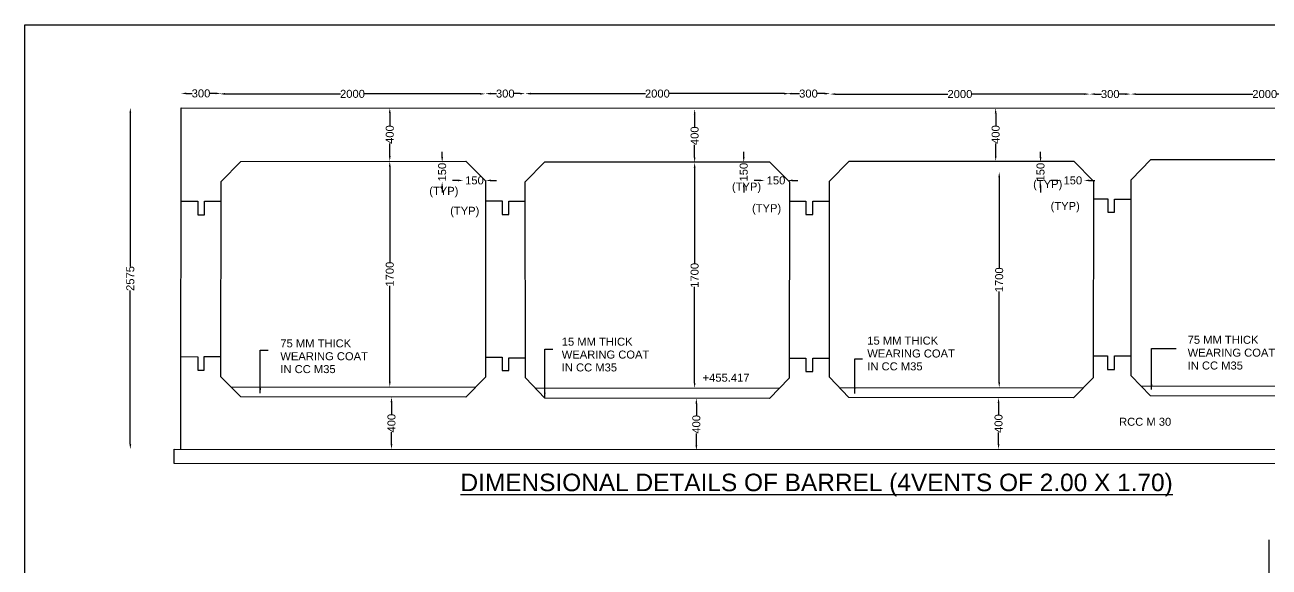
# Model space of a CAD drawing. Header units: millimetres. Extents: x 5124 to 5406002, y 2311 to 17238519.
# Drawn here: x 5211419 to 5220748, y 17194892 to 17198954 of the extents above; entities that cross this region are included whole.
import ezdxf

# ---------------------------------------------------------------- set-up
doc = ezdxf.new("R2010")
doc.units = ezdxf.units.MM
doc.header["$MEASUREMENT"] = 0
for name, color, linetype in [('DIMENSION', 7, 'Continuous'), ('DRAWING', 50, 'Continuous'), ('TEXT', 7, 'Continuous')]:
    doc.layers.add(name, color=color, linetype=linetype)
doc.styles.get("Standard").update_dxf_attribs({"font": 'arial.ttf', "height": 60})
doc.dimstyles.get("Standard").update_dxf_attribs({"dimtxt": 60, "dimasz": 40, "dimexe": 0.18, "dimexo": 0.0625, "dimgap": 0.09, "dimtad": 0, "dimdec": 0, "dimzin": 0, "dimdsep": 46, "dimtxsty": 'Standard', "dimcen": 0.09, "dimse1": 1, "dimse2": 1, "dimadec": 0, "dimazin": 0, "dimtfac": 1, "dimtdec": 0, "dimtofl": 0, "dimtmove": 0, "dimatfit": 3, "dimfxl": 1, "dimtolj": 1, "dimtzin": 0, "dimarcsym": 0})

# ---------------------------------------------------------------- blocks, each defined once
blk = doc.blocks.new('*D4')
at = {"layer": 'Defpoints', "color": 0, "transparency": 16777216}
for p in [(5212888.2, 17198440.2), (5212590.6, 17198333.1), (5212888.2, 17198333.1)]:
    blk.add_point(p, dxfattribs=at)
at = {"layer": 'DIMENSION', "color": 0, "lineweight": -2, "transparency": 16777216}
for p, q in [((5212630.6, 17198440.2), (5212673.1, 17198440.2)), ((5212848.2, 17198440.2), (5212805.6, 17198440.2))]:
    blk.add_line(p, q, dxfattribs=at)
at = {"layer": 'DIMENSION', "color": 0, "transparency": 16777216}
for points in [[(5212630.6, 17198446.9), (5212630.6, 17198433.6), (5212590.6, 17198440.2)], [(5212848.2, 17198446.9), (5212848.2, 17198433.6), (5212888.2, 17198440.2)]]:
    blk.add_solid(points, dxfattribs=at)
at = {"layer": 'DIMENSION', "color": 0, "transparency": 16777216, "insert": (5212739.4, 17198440.2), "char_height": 60, "attachment_point": 5}
blk.add_mtext('\\A1;300', dxfattribs=at)
blk = doc.blocks.new('*D5')
at = {"layer": 'Defpoints', "color": 0, "transparency": 16777216}
for p in [(5212879.4, 17198438.8), (5214870.5, 17198438.8), (5214870.5, 17198436.9)]:
    blk.add_point(p, dxfattribs=at)
at = {"layer": 'DIMENSION', "color": 0, "lineweight": -2, "transparency": 16777216}
for p, q in [((5212919.4, 17198436.9), (5213784.9, 17198436.9)), ((5214830.5, 17198436.9), (5213965, 17198436.9))]:
    blk.add_line(p, q, dxfattribs=at)
at = {"layer": 'DIMENSION', "color": 0, "transparency": 16777216}
for points in [[(5212919.4, 17198443.6), (5212919.4, 17198430.2), (5212879.4, 17198436.9)], [(5214830.5, 17198443.6), (5214830.5, 17198430.2), (5214870.5, 17198436.9)]]:
    blk.add_solid(points, dxfattribs=at)
at = {"layer": 'DIMENSION', "color": 0, "transparency": 16777216, "insert": (5213875, 17198436.9), "char_height": 60, "attachment_point": 5}
blk.add_mtext('\\A1;2000', dxfattribs=at)
blk = doc.blocks.new('*D6')
at = {"layer": 'Defpoints', "color": 0, "transparency": 16777216}
for p in [(5214870.5, 17198438.8), (5215170.7, 17198438.8), (5215170.7, 17198438.8)]:
    blk.add_point(p, dxfattribs=at)
at = {"layer": 'DIMENSION', "color": 0, "lineweight": -2, "transparency": 16777216}
for p, q in [((5214910.5, 17198438.8), (5214954.4, 17198438.8)), ((5215130.7, 17198438.8), (5215086.9, 17198438.8))]:
    blk.add_line(p, q, dxfattribs=at)
at = {"layer": 'DIMENSION', "color": 0, "transparency": 16777216}
for points in [[(5214910.5, 17198445.4), (5214910.5, 17198432.1), (5214870.5, 17198438.8)], [(5215130.7, 17198445.4), (5215130.7, 17198432.1), (5215170.7, 17198438.8)]]:
    blk.add_solid(points, dxfattribs=at)
at = {"layer": 'DIMENSION', "color": 0, "transparency": 16777216, "insert": (5215020.6, 17198438.8), "char_height": 60, "attachment_point": 5}
blk.add_mtext('\\A1;300', dxfattribs=at)
blk = doc.blocks.new('*D7')
at = {"layer": 'Defpoints', "color": 0, "transparency": 16777216}
for p in [(5215170.7, 17198438.8), (5217151.5, 17198438.8), (5217151.5, 17198438.8)]:
    blk.add_point(p, dxfattribs=at)
at = {"layer": 'DIMENSION', "color": 0, "lineweight": -2, "transparency": 16777216}
for p, q in [((5215210.7, 17198438.8), (5216071, 17198438.8)), ((5217111.5, 17198438.8), (5216251.2, 17198438.8))]:
    blk.add_line(p, q, dxfattribs=at)
at = {"layer": 'DIMENSION', "color": 0, "transparency": 16777216}
for points in [[(5215210.7, 17198445.4), (5215210.7, 17198432.1), (5215170.7, 17198438.8)], [(5217111.5, 17198445.4), (5217111.5, 17198432.1), (5217151.5, 17198438.8)]]:
    blk.add_solid(points, dxfattribs=at)
at = {"layer": 'DIMENSION', "color": 0, "transparency": 16777216, "insert": (5216161.1, 17198438.8), "char_height": 60, "attachment_point": 5}
blk.add_mtext('\\A1;2000', dxfattribs=at)
blk = doc.blocks.new('*D8')
at = {"layer": 'Defpoints', "color": 0, "transparency": 16777216}
for p in [(5217131.5, 17198442.1), (5217456.5, 17198442.1), (5217456.5, 17198438.8)]:
    blk.add_point(p, dxfattribs=at)
at = {"layer": 'DIMENSION', "color": 0, "lineweight": -2, "transparency": 16777216}
for p, q in [((5217171.5, 17198438.8), (5217227.7, 17198438.8)), ((5217416.5, 17198438.8), (5217360.2, 17198438.8))]:
    blk.add_line(p, q, dxfattribs=at)
at = {"layer": 'DIMENSION', "color": 0, "transparency": 16777216}
for points in [[(5217171.5, 17198445.4), (5217171.5, 17198432.1), (5217131.5, 17198438.8)], [(5217416.5, 17198445.4), (5217416.5, 17198432.1), (5217456.5, 17198438.8)]]:
    blk.add_solid(points, dxfattribs=at)
at = {"layer": 'DIMENSION', "color": 0, "transparency": 16777216, "insert": (5217294, 17198438.8), "char_height": 60, "attachment_point": 5}
blk.add_mtext('\\A1;300', dxfattribs=at)
blk = doc.blocks.new('*D9')
at = {"layer": 'Defpoints', "color": 0, "transparency": 16777216}
for p in [(5217456.5, 17198438.8), (5219402.3, 17198438.8), (5219402.3, 17198435.4)]:
    blk.add_point(p, dxfattribs=at)
at = {"layer": 'DIMENSION', "color": 0, "lineweight": -2, "transparency": 16777216}
for p, q in [((5217496.5, 17198435.4), (5218339.3, 17198435.4)), ((5219362.3, 17198435.4), (5218519.5, 17198435.4))]:
    blk.add_line(p, q, dxfattribs=at)
at = {"layer": 'DIMENSION', "color": 0, "transparency": 16777216}
for points in [[(5217496.5, 17198442.1), (5217496.5, 17198428.8), (5217456.5, 17198435.4)], [(5219362.3, 17198442.1), (5219362.3, 17198428.8), (5219402.3, 17198435.4)]]:
    blk.add_solid(points, dxfattribs=at)
at = {"layer": 'DIMENSION', "color": 0, "transparency": 16777216, "insert": (5218429.4, 17198435.4), "char_height": 60, "attachment_point": 5}
blk.add_mtext('\\A1;2000', dxfattribs=at)
blk = doc.blocks.new('*D10')
at = {"layer": 'Defpoints', "color": 0, "transparency": 16777216}
for p in [(5219402.3, 17198438.8), (5219710.4, 17198438.8), (5219710.4, 17198435.4)]:
    blk.add_point(p, dxfattribs=at)
at = {"layer": 'DIMENSION', "color": 0, "lineweight": -2, "transparency": 16777216}
for p, q in [((5219442.3, 17198435.4), (5219490.1, 17198435.4)), ((5219670.4, 17198435.4), (5219622.6, 17198435.4))]:
    blk.add_line(p, q, dxfattribs=at)
at = {"layer": 'DIMENSION', "color": 0, "transparency": 16777216}
for points in [[(5219442.3, 17198442.1), (5219442.3, 17198428.8), (5219402.3, 17198435.4)], [(5219670.4, 17198442.1), (5219670.4, 17198428.8), (5219710.4, 17198435.4)]]:
    blk.add_solid(points, dxfattribs=at)
at = {"layer": 'DIMENSION', "color": 0, "transparency": 16777216, "insert": (5219556.4, 17198435.4), "char_height": 60, "attachment_point": 5}
blk.add_mtext('\\A1;300', dxfattribs=at)
blk = doc.blocks.new('*D11')
at = {"layer": 'Defpoints', "color": 0, "transparency": 16777216}
for p in [(5219710.4, 17198438.8), (5221719.2, 17198438.8), (5221719.2, 17198435.4)]:
    blk.add_point(p, dxfattribs=at)
at = {"layer": 'DIMENSION', "color": 0, "lineweight": -2, "transparency": 16777216}
for p, q in [((5219750.4, 17198435.4), (5220624.8, 17198435.4)), ((5221679.2, 17198435.4), (5220804.9, 17198435.4))]:
    blk.add_line(p, q, dxfattribs=at)
at = {"layer": 'DIMENSION', "color": 0, "transparency": 16777216}
for points in [[(5219750.4, 17198442.1), (5219750.4, 17198428.8), (5219710.4, 17198435.4)], [(5221679.2, 17198442.1), (5221679.2, 17198428.8), (5221719.2, 17198435.4)]]:
    blk.add_solid(points, dxfattribs=at)
at = {"layer": 'DIMENSION', "color": 0, "transparency": 16777216, "insert": (5220714.8, 17198435.4), "char_height": 60, "attachment_point": 5}
blk.add_mtext('\\A1;2000', dxfattribs=at)
blk = doc.blocks.new('*D13')
at = {"layer": 'Defpoints', "color": 0, "transparency": 16777216}
for p in [(5212590.6, 17198333.1), (5212209.5, 17195775), (5212539, 17195775)]:
    blk.add_point(p, dxfattribs=at)
at = {"layer": 'DIMENSION', "color": 0, "lineweight": -2, "transparency": 16777216}
for p, q in [((5212209.5, 17198293.1), (5212209.5, 17197144.5)), ((5212209.5, 17195815), (5212209.5, 17196963.7))]:
    blk.add_line(p, q, dxfattribs=at)
at = {"layer": 'DIMENSION', "color": 0, "transparency": 16777216}
for points in [[(5212202.8, 17198293.1), (5212216.2, 17198293.1), (5212209.5, 17198333.1)], [(5212202.8, 17195815), (5212216.2, 17195815), (5212209.5, 17195775)]]:
    blk.add_solid(points, dxfattribs=at)
at = {"layer": 'DIMENSION', "color": 0, "transparency": 16777216, "insert": (5212209.5, 17197054.1), "char_height": 60, "attachment_point": 5, "rotation": 90}
blk.add_mtext('\\A1;2575', dxfattribs=at)
blk = doc.blocks.new('*D14')
at = {"layer": 'Defpoints', "color": 0, "transparency": 16777216}
for p in [(5214167.6, 17196166), (5214167.6, 17196166), (5214167.2, 17195774.7)]:
    blk.add_point(p, dxfattribs=at)
at = {"layer": 'DIMENSION', "color": 0, "lineweight": -2, "transparency": 16777216}
for p, q in [((5214167.6, 17196126), (5214167.6, 17196037.8)), ((5214167.6, 17195814.7), (5214167.6, 17195902.8))]:
    blk.add_line(p, q, dxfattribs=at)
at = {"layer": 'DIMENSION', "color": 0, "transparency": 16777216}
for points in [[(5214160.9, 17196126), (5214174.2, 17196126), (5214167.6, 17196166)], [(5214160.9, 17195814.7), (5214174.2, 17195814.7), (5214167.6, 17195774.7)]]:
    blk.add_solid(points, dxfattribs=at)
at = {"layer": 'DIMENSION', "color": 0, "transparency": 16777216, "insert": (5214167.6, 17195970.3), "char_height": 60, "attachment_point": 5, "rotation": 90}
blk.add_mtext('\\A1;400', dxfattribs=at)
blk = doc.blocks.new('*D15')
at = {"layer": 'Defpoints', "color": 0, "transparency": 16777216}
for p in [(5214154.8, 17197931.7), (5214165.3, 17197931.7), (5214167.6, 17196241.2)]:
    blk.add_point(p, dxfattribs=at)
at = {"layer": 'DIMENSION', "color": 0, "lineweight": -2, "transparency": 16777216}
for p, q in [((5214154.8, 17197891.7), (5214154.8, 17197173.2)), ((5214154.8, 17196281.2), (5214154.8, 17196999.7))]:
    blk.add_line(p, q, dxfattribs=at)
at = {"layer": 'DIMENSION', "color": 0, "transparency": 16777216}
for points in [[(5214148.1, 17197891.7), (5214161.4, 17197891.7), (5214154.8, 17197931.7)], [(5214148.1, 17196281.2), (5214161.4, 17196281.2), (5214154.8, 17196241.2)]]:
    blk.add_solid(points, dxfattribs=at)
at = {"layer": 'DIMENSION', "color": 0, "transparency": 16777216, "insert": (5214154.8, 17197086.4), "char_height": 60, "attachment_point": 5, "rotation": 90}
blk.add_mtext('\\A1;1700', dxfattribs=at)
blk = doc.blocks.new('*D16')
at = {"layer": 'Defpoints', "color": 0, "transparency": 16777216}
for p in [(5214154.8, 17198332.8), (5214165.4, 17198332.8), (5214165.3, 17197931.7)]:
    blk.add_point(p, dxfattribs=at)
at = {"layer": 'DIMENSION', "color": 0, "lineweight": -2, "transparency": 16777216}
for p, q in [((5214154.8, 17198292.8), (5214154.8, 17198199.7)), ((5214154.8, 17197971.7), (5214154.8, 17198064.7))]:
    blk.add_line(p, q, dxfattribs=at)
at = {"layer": 'DIMENSION', "color": 0, "transparency": 16777216}
for points in [[(5214148.1, 17198292.8), (5214161.4, 17198292.8), (5214154.8, 17198332.8)], [(5214148.1, 17197971.7), (5214161.4, 17197971.7), (5214154.8, 17197931.7)]]:
    blk.add_solid(points, dxfattribs=at)
at = {"layer": 'DIMENSION', "color": 0, "transparency": 16777216, "insert": (5214154.8, 17198132.2), "char_height": 60, "attachment_point": 5, "rotation": 90}
blk.add_mtext('\\A1;400', dxfattribs=at)
blk = doc.blocks.new('*D17')
at = {"layer": 'Defpoints', "color": 0, "transparency": 16777216}
for p in [(5216453.3, 17196157.1), (5216453.3, 17196157.1), (5216452.9, 17195765.7)]:
    blk.add_point(p, dxfattribs=at)
at = {"layer": 'DIMENSION', "color": 0, "lineweight": -2, "transparency": 16777216}
for p, q in [((5216453.3, 17196117.1), (5216453.3, 17196028.9)), ((5216453.3, 17195805.7), (5216453.3, 17195893.9))]:
    blk.add_line(p, q, dxfattribs=at)
at = {"layer": 'DIMENSION', "color": 0, "transparency": 16777216}
for points in [[(5216446.6, 17196117.1), (5216459.9, 17196117.1), (5216453.3, 17196157.1)], [(5216446.6, 17195805.7), (5216459.9, 17195805.7), (5216453.3, 17195765.7)]]:
    blk.add_solid(points, dxfattribs=at)
at = {"layer": 'DIMENSION', "color": 0, "transparency": 16777216, "insert": (5216453.3, 17195961.4), "char_height": 60, "attachment_point": 5, "rotation": 90}
blk.add_mtext('\\A1;400', dxfattribs=at)
blk = doc.blocks.new('*D18')
at = {"layer": 'Defpoints', "color": 0, "transparency": 16777216}
for p in [(5216440.5, 17197922.8), (5216451, 17197922.8), (5216453.3, 17196232.3)]:
    blk.add_point(p, dxfattribs=at)
at = {"layer": 'DIMENSION', "color": 0, "lineweight": -2, "transparency": 16777216}
for p, q in [((5216440.5, 17197882.8), (5216440.5, 17197164.3)), ((5216440.5, 17196272.3), (5216440.5, 17196990.8))]:
    blk.add_line(p, q, dxfattribs=at)
at = {"layer": 'DIMENSION', "color": 0, "transparency": 16777216}
for points in [[(5216433.8, 17197882.8), (5216447.1, 17197882.8), (5216440.5, 17197922.8)], [(5216433.8, 17196272.3), (5216447.1, 17196272.3), (5216440.5, 17196232.3)]]:
    blk.add_solid(points, dxfattribs=at)
at = {"layer": 'DIMENSION', "color": 0, "transparency": 16777216, "insert": (5216440.5, 17197077.5), "char_height": 60, "attachment_point": 5, "rotation": 90}
blk.add_mtext('\\A1;1700', dxfattribs=at)
blk = doc.blocks.new('*D19')
at = {"layer": 'Defpoints', "color": 0, "transparency": 16777216}
for p in [(5216440.5, 17198323.8), (5216451.1, 17198323.8), (5216451, 17197922.8)]:
    blk.add_point(p, dxfattribs=at)
at = {"layer": 'DIMENSION', "color": 0, "lineweight": -2, "transparency": 16777216}
for p, q in [((5216440.5, 17198283.8), (5216440.5, 17198190.8)), ((5216440.5, 17197962.8), (5216440.5, 17198055.8))]:
    blk.add_line(p, q, dxfattribs=at)
at = {"layer": 'DIMENSION', "color": 0, "transparency": 16777216}
for points in [[(5216433.8, 17198283.8), (5216447.1, 17198283.8), (5216440.5, 17198323.8)], [(5216433.8, 17197962.8), (5216447.1, 17197962.8), (5216440.5, 17197922.8)]]:
    blk.add_solid(points, dxfattribs=at)
at = {"layer": 'DIMENSION', "color": 0, "transparency": 16777216, "insert": (5216440.5, 17198123.3), "char_height": 60, "attachment_point": 5, "rotation": 90}
blk.add_mtext('\\A1;400', dxfattribs=at)
blk = doc.blocks.new('*D20')
at = {"layer": 'Defpoints', "color": 0, "transparency": 16777216}
for p in [(5218724, 17197851.4), (5218734.5, 17197851.4), (5218750.5, 17196236.6)]:
    blk.add_point(p, dxfattribs=at)
at = {"layer": 'DIMENSION', "color": 0, "lineweight": -2, "transparency": 16777216}
for p, q in [((5218724, 17197811.4), (5218724, 17197130.8)), ((5218724, 17196276.6), (5218724, 17196957.3))]:
    blk.add_line(p, q, dxfattribs=at)
at = {"layer": 'DIMENSION', "color": 0, "transparency": 16777216}
for points in [[(5218717.3, 17197811.4), (5218730.7, 17197811.4), (5218724, 17197851.4)], [(5218717.3, 17196276.6), (5218730.7, 17196276.6), (5218724, 17196236.6)]]:
    blk.add_solid(points, dxfattribs=at)
at = {"layer": 'DIMENSION', "color": 0, "transparency": 16777216, "insert": (5218724, 17197044), "char_height": 60, "attachment_point": 5, "rotation": 90}
blk.add_mtext('\\A1;1700', dxfattribs=at)
blk = doc.blocks.new('*D21')
at = {"layer": 'Defpoints', "color": 0, "transparency": 16777216}
for p in [(5218697.5, 17198331.7), (5218708.1, 17198331.7), (5218717, 17197932.8)]:
    blk.add_point(p, dxfattribs=at)
at = {"layer": 'DIMENSION', "color": 0, "lineweight": -2, "transparency": 16777216}
for p, q in [((5218697.5, 17198291.7), (5218697.5, 17198199.7)), ((5218697.5, 17197972.8), (5218697.5, 17198064.8))]:
    blk.add_line(p, q, dxfattribs=at)
at = {"layer": 'DIMENSION', "color": 0, "transparency": 16777216}
for points in [[(5218690.8, 17198291.7), (5218704.2, 17198291.7), (5218697.5, 17198331.7)], [(5218690.8, 17197972.8), (5218704.2, 17197972.8), (5218697.5, 17197932.8)]]:
    blk.add_solid(points, dxfattribs=at)
at = {"layer": 'DIMENSION', "color": 0, "transparency": 16777216, "insert": (5218697.5, 17198132.3), "char_height": 60, "attachment_point": 5, "rotation": 90}
blk.add_mtext('\\A1;400', dxfattribs=at)
blk = doc.blocks.new('*D46')
at = {"layer": 'Defpoints', "color": 0, "transparency": 16777216}
for p in [(5214546, 17197923.5), (5214547.5, 17197923.5), (5214546, 17197778)]:
    blk.add_point(p, dxfattribs=at)
at = {"layer": 'DIMENSION', "color": 0, "lineweight": -2, "transparency": 16777216}
for p, q in [((5214547.5, 17197963.5), (5214547.5, 17198003.5)), ((5214547.5, 17197738), (5214547.5, 17197698))]:
    blk.add_line(p, q, dxfattribs=at)
at = {"layer": 'DIMENSION', "color": 0, "transparency": 16777216}
for points in [[(5214540.8, 17197963.5), (5214554.2, 17197963.5), (5214547.5, 17197923.5)], [(5214540.8, 17197738), (5214554.2, 17197738), (5214547.5, 17197778)]]:
    blk.add_solid(points, dxfattribs=at)
at = {"layer": 'DIMENSION', "color": 0, "transparency": 16777216, "insert": (5214547.5, 17197850.8), "char_height": 60, "attachment_point": 5, "rotation": 90}
blk.add_mtext('\\A1;150', dxfattribs=at)
blk = doc.blocks.new('*D47')
at = {"layer": 'Defpoints', "color": 0, "transparency": 16777216}
for p in [(5214705, 17197788.5), (5214705, 17197733), (5214874, 17197733)]:
    blk.add_point(p, dxfattribs=at)
at = {"layer": 'DIMENSION', "color": 0, "lineweight": -2, "transparency": 16777216}
for p, q in [((5214665, 17197788.5), (5214625, 17197788.5)), ((5214914, 17197788.5), (5214954, 17197788.5))]:
    blk.add_line(p, q, dxfattribs=at)
at = {"layer": 'DIMENSION', "color": 0, "transparency": 16777216}
for points in [[(5214665, 17197795.2), (5214665, 17197781.8), (5214705, 17197788.5)], [(5214914, 17197795.2), (5214914, 17197781.8), (5214874, 17197788.5)]]:
    blk.add_solid(points, dxfattribs=at)
at = {"layer": 'DIMENSION', "color": 0, "transparency": 16777216, "insert": (5214789.5, 17197788.5), "char_height": 60, "attachment_point": 5}
blk.add_mtext('\\A1;150', dxfattribs=at)
blk = doc.blocks.new('*D48')
at = {"layer": 'Defpoints', "color": 0, "transparency": 16777216}
for p in [(5216807, 17197923.5), (5216808.5, 17197923.5), (5216807, 17197778)]:
    blk.add_point(p, dxfattribs=at)
at = {"layer": 'DIMENSION', "color": 0, "lineweight": -2, "transparency": 16777216}
for p, q in [((5216808.5, 17197963.5), (5216808.5, 17198003.5)), ((5216808.5, 17197738), (5216808.5, 17197698))]:
    blk.add_line(p, q, dxfattribs=at)
at = {"layer": 'DIMENSION', "color": 0, "transparency": 16777216}
for points in [[(5216801.8, 17197963.5), (5216815.2, 17197963.5), (5216808.5, 17197923.5)], [(5216801.8, 17197738), (5216815.2, 17197738), (5216808.5, 17197778)]]:
    blk.add_solid(points, dxfattribs=at)
at = {"layer": 'DIMENSION', "color": 0, "transparency": 16777216, "insert": (5216808.5, 17197850.8), "char_height": 60, "attachment_point": 5, "rotation": 90}
blk.add_mtext('\\A1;150', dxfattribs=at)
blk = doc.blocks.new('*D49')
at = {"layer": 'Defpoints', "color": 0, "transparency": 16777216}
for p in [(5216966, 17197788.5), (5216966, 17197733), (5217135, 17197733)]:
    blk.add_point(p, dxfattribs=at)
at = {"layer": 'DIMENSION', "color": 0, "lineweight": -2, "transparency": 16777216}
for p, q in [((5216926, 17197788.5), (5216886, 17197788.5)), ((5217175, 17197788.5), (5217215, 17197788.5))]:
    blk.add_line(p, q, dxfattribs=at)
at = {"layer": 'DIMENSION', "color": 0, "transparency": 16777216}
for points in [[(5216926, 17197795.2), (5216926, 17197781.8), (5216966, 17197788.5)], [(5217175, 17197795.2), (5217175, 17197781.8), (5217135, 17197788.5)]]:
    blk.add_solid(points, dxfattribs=at)
at = {"layer": 'DIMENSION', "color": 0, "transparency": 16777216, "insert": (5217050.5, 17197788.5), "char_height": 60, "attachment_point": 5}
blk.add_mtext('\\A1;150', dxfattribs=at)
blk = doc.blocks.new('*D50')
at = {"layer": 'Defpoints', "color": 0, "transparency": 16777216}
for p in [(5219032.5, 17197923.5), (5219034, 17197923.5), (5219032.5, 17197778)]:
    blk.add_point(p, dxfattribs=at)
at = {"layer": 'DIMENSION', "color": 0, "lineweight": -2, "transparency": 16777216}
for p, q in [((5219034, 17197963.5), (5219034, 17198003.5)), ((5219034, 17197738), (5219034, 17197698))]:
    blk.add_line(p, q, dxfattribs=at)
at = {"layer": 'DIMENSION', "color": 0, "transparency": 16777216}
for points in [[(5219027.3, 17197963.5), (5219040.7, 17197963.5), (5219034, 17197923.5)], [(5219027.3, 17197738), (5219040.7, 17197738), (5219034, 17197778)]]:
    blk.add_solid(points, dxfattribs=at)
at = {"layer": 'DIMENSION', "color": 0, "transparency": 16777216, "insert": (5219034, 17197850.8), "char_height": 60, "attachment_point": 5, "rotation": 90}
blk.add_mtext('\\A1;150', dxfattribs=at)
blk = doc.blocks.new('*D51')
at = {"layer": 'Defpoints', "color": 0, "transparency": 16777216}
for p in [(5219191.5, 17197788.5), (5219191.5, 17197733), (5219360.5, 17197733)]:
    blk.add_point(p, dxfattribs=at)
at = {"layer": 'DIMENSION', "color": 0, "lineweight": -2, "transparency": 16777216}
for p, q in [((5219151.5, 17197788.5), (5219111.5, 17197788.5)), ((5219400.5, 17197788.5), (5219440.5, 17197788.5))]:
    blk.add_line(p, q, dxfattribs=at)
at = {"layer": 'DIMENSION', "color": 0, "transparency": 16777216}
for points in [[(5219151.5, 17197795.2), (5219151.5, 17197781.8), (5219191.5, 17197788.5)], [(5219400.5, 17197795.2), (5219400.5, 17197781.8), (5219360.5, 17197788.5)]]:
    blk.add_solid(points, dxfattribs=at)
at = {"layer": 'DIMENSION', "color": 0, "transparency": 16777216, "insert": (5219276, 17197788.5), "char_height": 60, "attachment_point": 5}
blk.add_mtext('\\A1;150', dxfattribs=at)
blk = doc.blocks.new('*D56')
at = {"layer": 'Defpoints', "color": 0, "transparency": 16777216}
for p in [(5218719.2, 17196161), (5218719.2, 17196161), (5218720.5, 17195773.6)]:
    blk.add_point(p, dxfattribs=at)
at = {"layer": 'DIMENSION', "color": 0, "lineweight": -2, "transparency": 16777216}
for p, q in [((5218719.2, 17196121), (5218719.2, 17196034.8)), ((5218719.2, 17195813.6), (5218719.2, 17195899.8))]:
    blk.add_line(p, q, dxfattribs=at)
at = {"layer": 'DIMENSION', "color": 0, "transparency": 16777216}
for points in [[(5218712.5, 17196121), (5218725.8, 17196121), (5218719.2, 17196161)], [(5218712.5, 17195813.6), (5218725.8, 17195813.6), (5218719.2, 17195773.6)]]:
    blk.add_solid(points, dxfattribs=at)
at = {"layer": 'DIMENSION', "color": 0, "transparency": 16777216, "insert": (5218719.2, 17195967.3), "char_height": 60, "attachment_point": 5, "rotation": 90}
blk.add_mtext('\\A1;400', dxfattribs=at)

msp = doc.modelspace()

# ---------------------------------------------------------------- linework, layer by layer
at = {"layer": 'DRAWING', "color": 0}
msp.add_lwpolyline([(5211418.9, 17198953.6), (5228290.7, 17198953.6), (5228290.7, 17187077.5), (5211418.9, 17187077.5)], close=True, dxfattribs=at)
for points in [[(5212590.6, 17198333.1), (5222011.1, 17198330.9), (5222010.5, 17195666), (5212538.9, 17195668.2), (5212539, 17195775), (5222010.5, 17195772.8)], [(5212588.4, 17195775), (5212590.6, 17198333.1)], [(5212889, 17196317.3), (5212889.4, 17197781.1), (5213037.2, 17197930.1), (5214724.4, 17197932.4), (5214872.7, 17197784.5), (5214872.5, 17196316), (5214724.8, 17196165.4), (5213037, 17196167.1), (5212889, 17196317.3)], [(5217451.3, 17197782.6), (5217598.4, 17197933.1), (5219282.4, 17197932.7), (5219431.9, 17197782.2), (5219428.7, 17196311.1), (5219281.4, 17196160.2), (5217597.2, 17196162.5), (5217452.4, 17196314.2), (5217451.3, 17197782.6)], [(5219713.5, 17197794.1), (5219860.6, 17197944.6), (5221544.7, 17197944.2), (5221694.1, 17197793.7), (5221690.9, 17196322.6), (5221543.6, 17196171.7), (5219859.4, 17196174), (5219714.6, 17196325.7), (5219713.5, 17197794.1)], [(5215170.9, 17197778.3), (5215318, 17197928.8), (5217002, 17197928.4), (5217151.5, 17197777.9), (5217148.3, 17196306.8), (5217001, 17196155.9), (5215316.8, 17196158.2), (5215172, 17196309.9), (5215170.9, 17197778.3)], [(5212590, 17197633.7), (5212715.6, 17197633.7), (5212715.6, 17197531.1), (5212766.2, 17197531), (5212766.2, 17197633.3), (5212889.4, 17197633.3)], [(5214872.7, 17197635.1), (5214996.2, 17197635.1), (5214996.2, 17197534.2), (5215047.6, 17197534.1), (5215047.6, 17197632.7), (5215171, 17197632.8)], [(5217151.2, 17197632.3), (5217275.1, 17197632.3), (5217275.1, 17197533.5), (5217326.6, 17197533.5), (5217326.6, 17197632.2), (5217451.4, 17197632.3)], [(5219431.6, 17197650.5), (5219537.2, 17197650.4), (5219537.2, 17197549.7), (5219587.7, 17197549.7), (5219587.7, 17197649.4), (5219713.6, 17197649.5)], [(5212589, 17196468.5), (5212715.4, 17196468.4), (5212715.4, 17196367.2), (5212763.8, 17196367.2), (5212763.8, 17196468.7), (5212889.1, 17196468.6)], [(5214872.6, 17196464.6), (5214997.7, 17196464.5), (5214997.7, 17196364.1), (5215047.7, 17196364.1), (5215047.7, 17196460.7), (5215171.9, 17196460.8)], [(5217148.6, 17196457.3), (5217273.8, 17196457.3), (5217273.8, 17196356.9), (5217325.4, 17196356.9), (5217325.4, 17196457.6), (5217452.3, 17196457.7)], [(5219429.1, 17196473.9), (5219536.5, 17196473.9), (5219536.5, 17196371.2), (5219587.4, 17196371.2), (5219587.4, 17196473.5), (5219714.5, 17196473.6)], [(5212963, 17196242.2), (5214798.7, 17196240.7)], [(5215244.4, 17196234.1), (5217074.6, 17196231.4)], [(5217524.8, 17196238.4), (5219355, 17196235.6)], [(5219787, 17196249.9), (5221617.2, 17196247.1)], [(5220745.1, 17195095.5), (5220744.6, 17193013.7), (5220931.8, 17192836.2), (5220464, 17192836.3), (5220747.7, 17192690.7), (5220734.8, 17190669.4)]]:
    msp.add_lwpolyline(points, dxfattribs=at)

# ---------------------------------------------------------------- texts
at = {"layer": 'TEXT', "color": 0}
for s, height, p in [('(TYP)', 60, (5216720.2, 17197712.3)), ('(TYP)', 60, (5218978.3, 17197731.6)), ('(TYP)', 60, (5214450.6, 17197680.7)), ('(TYP)', 60, (5214607.4, 17197531.1)), ('(TYP)', 60, (5216870.7, 17197550.8)), ('(TYP)', 60, (5219109.4, 17197567.1)), ('75 MM THICK ', 60, (5213334.2, 17196538.1)), ('15 MM THICK ', 60, (5215444.1, 17196550.6)), ('15 MM THICK ', 60, (5217735, 17196558.7)), ('75 MM THICK ', 60, (5220136.8, 17196564.9)), ('WEARING COAT ', 60, (5213334.2, 17196441.7)), ('WEARING COAT ', 60, (5215444.1, 17196454.2)), ('WEARING COAT ', 60, (5217735, 17196462.3)), ('WEARING COAT ', 60, (5220136.8, 17196468.6)), ('IN CC M35', 60, (5213334.2, 17196345.3)), ('IN CC M35', 60, (5215444.1, 17196357.8)), ('IN CC M35', 60, (5217735, 17196365.9)), ('IN CC M35', 60, (5220136.8, 17196372.2)), ('+455.417', 60, (5216500.1, 17196281.1)), ('RCC M 30', 60, (5219622.6, 17195950.9)), ('%%UDIMENSIONAL DETAILS OF BARREL (4VENTS OF 2.00 X 1.70)', 131.041, (5214684.9, 17195461))]:
    msp.add_text(s, height=height, dxfattribs=at).set_placement(p)

# ---------------------------------------------------------------- dimensions: what is measured, and where the dimension line sits
at = {"layer": 'DIMENSION', "color": 0}
for base, p1, p2, text, picture, middle in [((5212888.2, 17198440.2), (5212590.6, 17198333.1), (5212888.2, 17198333.1), '300', '*D4', (5212739.4, 17198440.2)), ((5214870.5, 17198436.9), (5212879.4, 17198438.8), (5214870.5, 17198438.8), '2000', '*D5', (5213875, 17198436.9)), ((5215170.7, 17198438.8), (5214870.5, 17198438.8), (5215170.7, 17198438.8), '300', '*D6', (5215020.6, 17198438.8)), ((5217151.5, 17198438.8), (5215170.7, 17198438.8), (5217151.5, 17198438.8), '2000', '*D7', (5216161.1, 17198438.8)), ((5217456.5, 17198438.8), (5217131.5, 17198442.1), (5217456.5, 17198442.1), '300', '*D8', (5217294, 17198438.8)), ((5219402.3, 17198435.4), (5217456.5, 17198438.8), (5219402.3, 17198438.8), '2000', '*D9', (5218429.4, 17198435.4)), ((5219710.4, 17198435.4), (5219402.3, 17198438.8), (5219710.4, 17198438.8), '300', '*D10', (5219556.4, 17198435.4)), ((5221719.2, 17198435.4), (5219710.4, 17198438.8), (5221719.2, 17198438.8), '2000', '*D11', (5220714.8, 17198435.4)), ((5214705, 17197788.5), (5214874, 17197733), (5214705, 17197733), '150', '*D47', (5214789.5, 17197788.5)), ((5216966, 17197788.5), (5217135, 17197733), (5216966, 17197733), '150', '*D49', (5217050.5, 17197788.5)), ((5219191.5, 17197788.5), (5219360.5, 17197733), (5219191.5, 17197733), '150', '*D51', (5219276, 17197788.5))]:
    dim = msp.add_linear_dim(base=base, p1=p1, p2=p2, text=text, dimstyle='Standard', dxfattribs=at)
    dim.commit()
    dim.dimension.update_dxf_attribs({"geometry": picture, "text_midpoint": middle})
for base, p1, p2, text, picture, middle in [((5212209.5, 17195775), (5212590.6, 17198333.1), (5212539, 17195775), '2575', '*D13', (5212209.5, 17197054.1)), ((5214154.8, 17198332.8), (5214165.3, 17197931.7), (5214165.4, 17198332.8), '400', '*D16', (5214154.8, 17198132.2)), ((5216440.5, 17198323.8), (5216451, 17197922.8), (5216451.1, 17198323.8), '400', '*D19', (5216440.5, 17198123.3)), ((5218697.5, 17198331.7), (5218717, 17197932.8), (5218708.1, 17198331.7), '400', '*D21', (5218697.5, 17198132.3)), ((5214547.5, 17197923.5), (5214546, 17197778), (5214546, 17197923.5), '150', '*D46', (5214547.5, 17197850.8)), ((5216808.5, 17197923.5), (5216807, 17197778), (5216807, 17197923.5), '150', '*D48', (5216808.5, 17197850.8)), ((5219034, 17197923.5), (5219032.5, 17197778), (5219032.5, 17197923.5), '150', '*D50', (5219034, 17197850.8)), ((5214154.8, 17197931.7), (5214167.6, 17196241.2), (5214165.3, 17197931.7), '1700', '*D15', (5214154.8, 17197086.4)), ((5216440.5, 17197922.8), (5216453.3, 17196232.3), (5216451, 17197922.8), '1700', '*D18', (5216440.5, 17197077.5)), ((5218724, 17197851.4), (5218750.5, 17196236.6), (5218734.5, 17197851.4), '1700', '*D20', (5218724, 17197044)), ((5214167.6, 17196166), (5214167.2, 17195774.7), (5214167.6, 17196166), '400', '*D14', (5214167.6, 17195970.3)), ((5218719.2, 17196161), (5218720.5, 17195773.6), (5218719.2, 17196161), '400', '*D56', (5218719.2, 17195967.3)), ((5216453.3, 17196157.1), (5216452.9, 17195765.7), (5216453.3, 17196157.1), '400', '*D17', (5216453.3, 17195961.4))]:
    dim = msp.add_linear_dim(base=base, p1=p1, p2=p2, angle=90, text=text, dimstyle='Standard', dxfattribs=at)
    dim.commit()
    dim.dimension.update_dxf_attribs({"geometry": picture, "text_midpoint": middle})

# ---------------------------------------------------------------- leaders
for points in [[(5213184.2, 17196194.9), (5213184.2, 17196516.4), (5213242.5, 17196516.4)], [(5215316.8, 17196158.2), (5215316.8, 17196524.4), (5215376.8, 17196524.4)], [(5217640.7, 17196192.5), (5217640.7, 17196451), (5217698, 17196451)], [(5219866.9, 17196222.2), (5219866.9, 17196529), (5220050.3, 17196529)]]:
    msp.add_leader(points, dimstyle='Standard', override={"dimgap": 0.09, "dimtad": 0}, dxfattribs=at)

doc.saveas('drawing.dxf')
